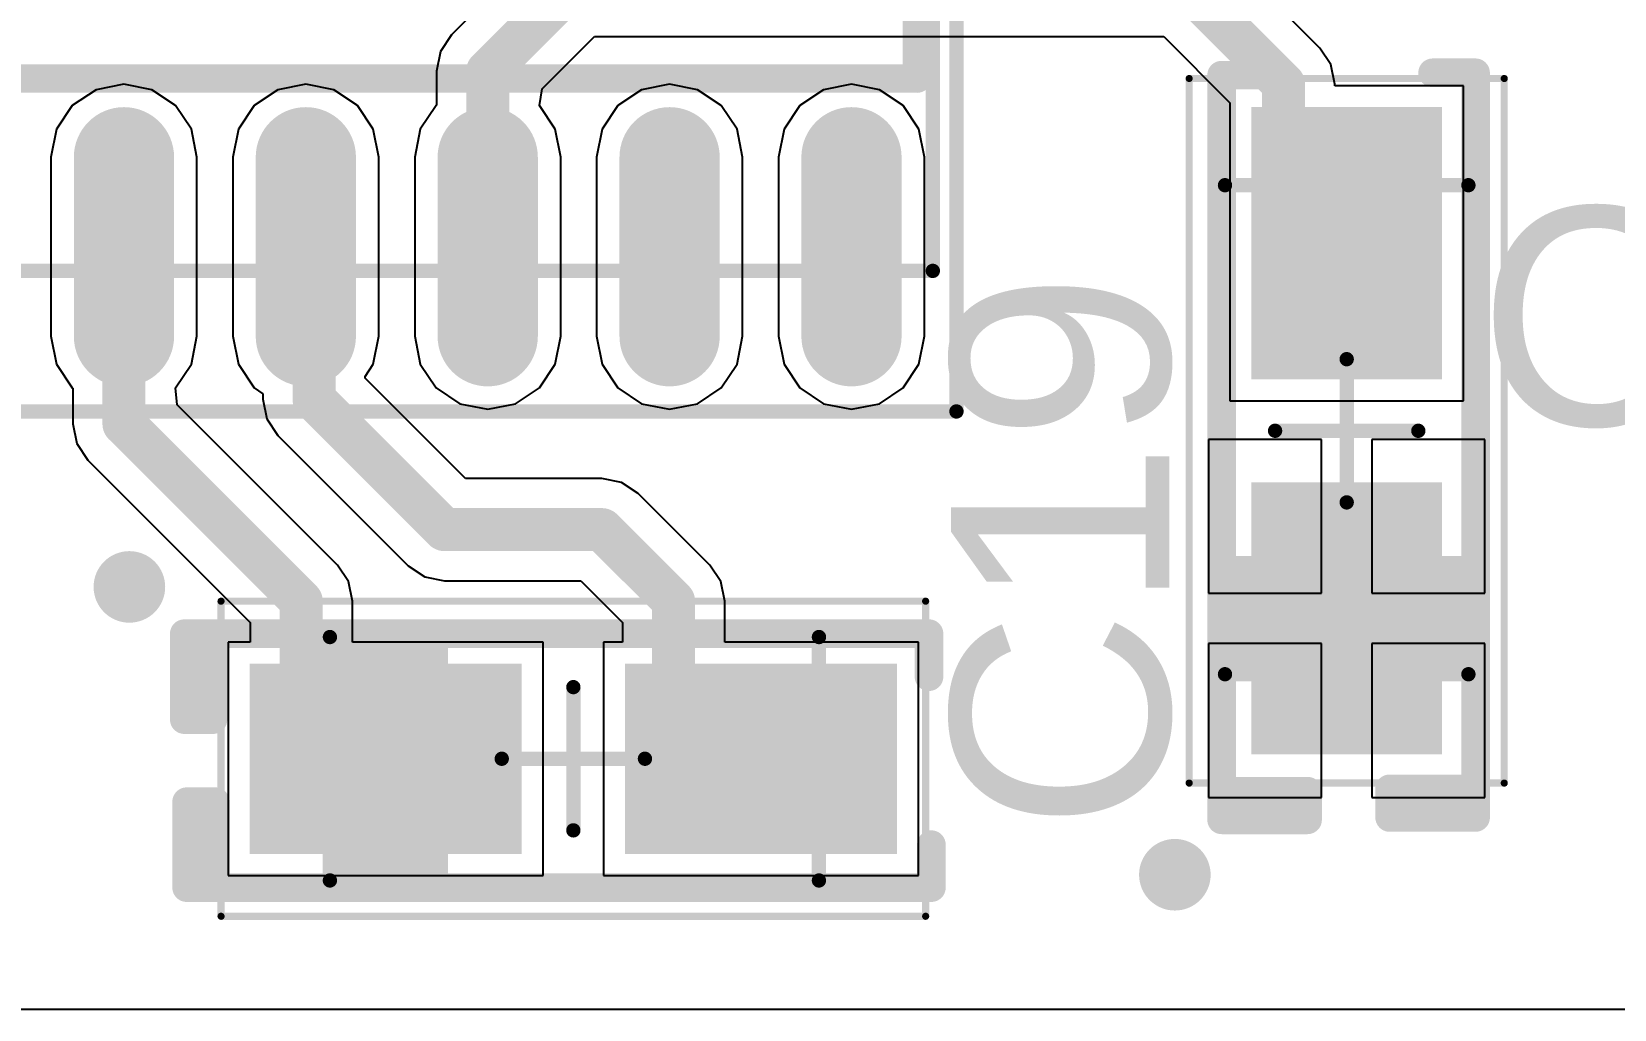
# Model space of a CAD drawing. Header units: millimetres. Extents: x 0.02 to 2.82, y 0.02 to 1.79.
# Drawn here: x 1.2586 to 1.6937, y 0.0197 to 0.2885 of the extents above; entities that cross this region are included whole.
import ezdxf

# ---------------------------------------------------------------- set-up
doc = ezdxf.new("R2010")
doc.units = ezdxf.units.MM
doc.header["$MEASUREMENT"] = 0
for name, color, linetype in [('BottomLayer', 5, 'Continuous'), ('Mechanical1', 6, 'Continuous'), ('Mechanical13', 56, 'Continuous'), ('Mechanical15', 56, 'Continuous'), ('TopLayer', 1, 'Continuous'), ('TopOverlay', 2, 'Continuous'), ('TopPaste', 8, 'Continuous'), ('TopSolder', 216, 'Continuous')]:
    doc.layers.add(name, color=color, linetype=linetype)
doc.styles.add('Arial', font='arial.ttf', dxfattribs={"height": 0.2})

# ---------------------------------------------------------------- blocks, each defined once
blk = doc.blocks.new('16_SO_6')
at = {"layer": 'Mechanical1'}
h = blk.add_hatch(color=6, dxfattribs=at)
edge = h.paths.add_edge_path()
edge.add_arc((-0.09843, 0.16929), 0.01378, 0, 360)
at = {"layer": 'TopLayer'}
h = blk.add_hatch(color=1, dxfattribs=at)
edge = h.paths.add_edge_path()
edge.add_arc((-0.09055, 0.17512), 0.01181, 270, 450)
edge.add_line((-0.09055, 0.18693), (-0.13976, 0.18693))
edge.add_arc((-0.13976, 0.17512), 0.01181, 90, 270)
edge.add_line((-0.13976, 0.16331), (-0.09055, 0.16331))
h = blk.add_hatch(color=1, dxfattribs=at)
edge = h.paths.add_edge_path()
edge.add_arc((0.1378, 0.17512), 0.01181, 270, 450)
edge.add_line((0.1378, 0.18693), (0.08858, 0.18693))
edge.add_arc((0.08858, 0.17512), 0.01181, 90, 270)
edge.add_line((0.08858, 0.16331), (0.1378, 0.16331))
h = blk.add_hatch(color=1, dxfattribs=at)
edge = h.paths.add_edge_path()
edge.add_arc((-0.09055, 0.12512), 0.01181, 270, 450)
edge.add_line((-0.09055, 0.13693), (-0.13976, 0.13693))
edge.add_arc((-0.13976, 0.12512), 0.01181, 90, 270)
edge.add_line((-0.13976, 0.11331), (-0.09055, 0.11331))
h = blk.add_hatch(color=1, dxfattribs=at)
edge = h.paths.add_edge_path()
edge.add_arc((0.1378, 0.12512), 0.01181, 270, 450)
edge.add_line((0.1378, 0.13693), (0.08858, 0.13693))
edge.add_arc((0.08858, 0.12512), 0.01181, 90, 270)
edge.add_line((0.08858, 0.11331), (0.1378, 0.11331))
h = blk.add_hatch(color=1, dxfattribs=at)
edge = h.paths.add_edge_path()
edge.add_arc((-0.09055, 0.07512), 0.01181, 270, 450)
edge.add_line((-0.09055, 0.08693), (-0.13976, 0.08693))
edge.add_arc((-0.13976, 0.07512), 0.01181, 90, 270)
edge.add_line((-0.13976, 0.06331), (-0.09055, 0.06331))
h = blk.add_hatch(color=1, dxfattribs=at)
edge = h.paths.add_edge_path()
edge.add_arc((0.1378, 0.07512), 0.01181, 270, 450)
edge.add_line((0.1378, 0.08693), (0.08858, 0.08693))
edge.add_arc((0.08858, 0.07512), 0.01181, 90, 270)
edge.add_line((0.08858, 0.06331), (0.1378, 0.06331))
h = blk.add_hatch(color=1, dxfattribs=at)
edge = h.paths.add_edge_path()
edge.add_arc((-0.09055, 0.02512), 0.01181, 270, 450)
edge.add_line((-0.09055, 0.03693), (-0.13976, 0.03693))
edge.add_arc((-0.13976, 0.02512), 0.01181, 90, 270)
edge.add_line((-0.13976, 0.01331), (-0.09055, 0.01331))
h = blk.add_hatch(color=1, dxfattribs=at)
edge = h.paths.add_edge_path()
edge.add_arc((0.1378, 0.02512), 0.01181, 270, 450)
edge.add_line((0.1378, 0.03693), (0.08858, 0.03693))
edge.add_arc((0.08858, 0.02512), 0.01181, 90, 270)
edge.add_line((0.08858, 0.01331), (0.1378, 0.01331))
h = blk.add_hatch(color=1, dxfattribs=at)
edge = h.paths.add_edge_path()
edge.add_arc((-0.09055, -0.02488), 0.01181, 270, 450)
edge.add_line((-0.09055, -0.01307), (-0.13976, -0.01307))
edge.add_arc((-0.13976, -0.02488), 0.01181, 90, 270)
edge.add_line((-0.13976, -0.03669), (-0.09055, -0.03669))
h = blk.add_hatch(color=1, dxfattribs=at)
edge = h.paths.add_edge_path()
edge.add_arc((0.1378, -0.02488), 0.01181, 270, 450)
edge.add_line((0.1378, -0.01307), (0.08858, -0.01307))
edge.add_arc((0.08858, -0.02488), 0.01181, 90, 270)
edge.add_line((0.08858, -0.03669), (0.1378, -0.03669))
h = blk.add_hatch(color=1, dxfattribs=at)
edge = h.paths.add_edge_path()
edge.add_arc((-0.09055, -0.07488), 0.01181, 270, 450)
edge.add_line((-0.09055, -0.06307), (-0.13976, -0.06307))
edge.add_arc((-0.13976, -0.07488), 0.01181, 90, 270)
edge.add_line((-0.13976, -0.08669), (-0.09055, -0.08669))
h = blk.add_hatch(color=1, dxfattribs=at)
edge = h.paths.add_edge_path()
edge.add_arc((0.1378, -0.07488), 0.01181, 270, 450)
edge.add_line((0.1378, -0.06307), (0.08858, -0.06307))
edge.add_arc((0.08858, -0.07488), 0.01181, 90, 270)
edge.add_line((0.08858, -0.08669), (0.1378, -0.08669))
h = blk.add_hatch(color=1, dxfattribs=at)
edge = h.paths.add_edge_path()
edge.add_arc((-0.09055, -0.12488), 0.01181, 270, 450)
edge.add_line((-0.09055, -0.11307), (-0.13976, -0.11307))
edge.add_arc((-0.13976, -0.12488), 0.01181, 90, 270)
edge.add_line((-0.13976, -0.13669), (-0.09055, -0.13669))
h = blk.add_hatch(color=1, dxfattribs=at)
edge = h.paths.add_edge_path()
edge.add_arc((0.1378, -0.12488), 0.01181, 270, 450)
edge.add_line((0.1378, -0.11307), (0.08858, -0.11307))
edge.add_arc((0.08858, -0.12488), 0.01181, 90, 270)
edge.add_line((0.08858, -0.13669), (0.1378, -0.13669))
h = blk.add_hatch(color=1, dxfattribs=at)
edge = h.paths.add_edge_path()
edge.add_arc((-0.09055, -0.17488), 0.01181, 270, 450)
edge.add_line((-0.09055, -0.16307), (-0.13976, -0.16307))
edge.add_arc((-0.13976, -0.17488), 0.01181, 90, 270)
edge.add_line((-0.13976, -0.18669), (-0.09055, -0.18669))
h = blk.add_hatch(color=1, dxfattribs=at)
edge = h.paths.add_edge_path()
edge.add_arc((0.1378, -0.17488), 0.01181, 270, 450)
edge.add_line((0.1378, -0.16307), (0.08858, -0.16307))
edge.add_arc((0.08858, -0.17488), 0.01181, 90, 270)
edge.add_line((0.08858, -0.18669), (0.1378, -0.18669))
at = {"layer": 'TopOverlay'}
h = blk.add_hatch(color=2, dxfattribs=at)
edge = h.paths.add_edge_path()
edge.add_arc((-0.11417, 0.2126), 0.01378, 0, 360)
at = {"layer": 'TopPaste'}
h = blk.add_hatch(color=8, dxfattribs=at)
edge = h.paths.add_edge_path()
edge.add_arc((-0.09055, 0.17512), 0.01181, 270, 450)
edge.add_line((-0.09055, 0.18693), (-0.13976, 0.18693))
edge.add_arc((-0.13976, 0.17512), 0.01181, 90, 270)
edge.add_line((-0.13976, 0.16331), (-0.09055, 0.16331))
h = blk.add_hatch(color=8, dxfattribs=at)
edge = h.paths.add_edge_path()
edge.add_arc((0.1378, 0.17512), 0.01181, 270, 450)
edge.add_line((0.1378, 0.18693), (0.08858, 0.18693))
edge.add_arc((0.08858, 0.17512), 0.01181, 90, 270)
edge.add_line((0.08858, 0.16331), (0.1378, 0.16331))
h = blk.add_hatch(color=8, dxfattribs=at)
edge = h.paths.add_edge_path()
edge.add_arc((-0.09055, 0.12512), 0.01181, 270, 450)
edge.add_line((-0.09055, 0.13693), (-0.13976, 0.13693))
edge.add_arc((-0.13976, 0.12512), 0.01181, 90, 270)
edge.add_line((-0.13976, 0.11331), (-0.09055, 0.11331))
h = blk.add_hatch(color=8, dxfattribs=at)
edge = h.paths.add_edge_path()
edge.add_arc((0.1378, 0.12512), 0.01181, 270, 450)
edge.add_line((0.1378, 0.13693), (0.08858, 0.13693))
edge.add_arc((0.08858, 0.12512), 0.01181, 90, 270)
edge.add_line((0.08858, 0.11331), (0.1378, 0.11331))
h = blk.add_hatch(color=8, dxfattribs=at)
edge = h.paths.add_edge_path()
edge.add_arc((-0.09055, 0.07512), 0.01181, 270, 450)
edge.add_line((-0.09055, 0.08693), (-0.13976, 0.08693))
edge.add_arc((-0.13976, 0.07512), 0.01181, 90, 270)
edge.add_line((-0.13976, 0.06331), (-0.09055, 0.06331))
h = blk.add_hatch(color=8, dxfattribs=at)
edge = h.paths.add_edge_path()
edge.add_arc((0.1378, 0.07512), 0.01181, 270, 450)
edge.add_line((0.1378, 0.08693), (0.08858, 0.08693))
edge.add_arc((0.08858, 0.07512), 0.01181, 90, 270)
edge.add_line((0.08858, 0.06331), (0.1378, 0.06331))
h = blk.add_hatch(color=8, dxfattribs=at)
edge = h.paths.add_edge_path()
edge.add_arc((-0.09055, 0.02512), 0.01181, 270, 450)
edge.add_line((-0.09055, 0.03693), (-0.13976, 0.03693))
edge.add_arc((-0.13976, 0.02512), 0.01181, 90, 270)
edge.add_line((-0.13976, 0.01331), (-0.09055, 0.01331))
h = blk.add_hatch(color=8, dxfattribs=at)
edge = h.paths.add_edge_path()
edge.add_arc((0.1378, 0.02512), 0.01181, 270, 450)
edge.add_line((0.1378, 0.03693), (0.08858, 0.03693))
edge.add_arc((0.08858, 0.02512), 0.01181, 90, 270)
edge.add_line((0.08858, 0.01331), (0.1378, 0.01331))
h = blk.add_hatch(color=8, dxfattribs=at)
edge = h.paths.add_edge_path()
edge.add_arc((-0.09055, -0.02488), 0.01181, 270, 450)
edge.add_line((-0.09055, -0.01307), (-0.13976, -0.01307))
edge.add_arc((-0.13976, -0.02488), 0.01181, 90, 270)
edge.add_line((-0.13976, -0.03669), (-0.09055, -0.03669))
h = blk.add_hatch(color=8, dxfattribs=at)
edge = h.paths.add_edge_path()
edge.add_arc((0.1378, -0.02488), 0.01181, 270, 450)
edge.add_line((0.1378, -0.01307), (0.08858, -0.01307))
edge.add_arc((0.08858, -0.02488), 0.01181, 90, 270)
edge.add_line((0.08858, -0.03669), (0.1378, -0.03669))
h = blk.add_hatch(color=8, dxfattribs=at)
edge = h.paths.add_edge_path()
edge.add_arc((-0.09055, -0.07488), 0.01181, 270, 450)
edge.add_line((-0.09055, -0.06307), (-0.13976, -0.06307))
edge.add_arc((-0.13976, -0.07488), 0.01181, 90, 270)
edge.add_line((-0.13976, -0.08669), (-0.09055, -0.08669))
h = blk.add_hatch(color=8, dxfattribs=at)
edge = h.paths.add_edge_path()
edge.add_arc((0.1378, -0.07488), 0.01181, 270, 450)
edge.add_line((0.1378, -0.06307), (0.08858, -0.06307))
edge.add_arc((0.08858, -0.07488), 0.01181, 90, 270)
edge.add_line((0.08858, -0.08669), (0.1378, -0.08669))
h = blk.add_hatch(color=8, dxfattribs=at)
edge = h.paths.add_edge_path()
edge.add_arc((-0.09055, -0.12488), 0.01181, 270, 450)
edge.add_line((-0.09055, -0.11307), (-0.13976, -0.11307))
edge.add_arc((-0.13976, -0.12488), 0.01181, 90, 270)
edge.add_line((-0.13976, -0.13669), (-0.09055, -0.13669))
h = blk.add_hatch(color=8, dxfattribs=at)
edge = h.paths.add_edge_path()
edge.add_arc((0.1378, -0.12488), 0.01181, 270, 450)
edge.add_line((0.1378, -0.11307), (0.08858, -0.11307))
edge.add_arc((0.08858, -0.12488), 0.01181, 90, 270)
edge.add_line((0.08858, -0.13669), (0.1378, -0.13669))
h = blk.add_hatch(color=8, dxfattribs=at)
edge = h.paths.add_edge_path()
edge.add_arc((-0.09055, -0.17488), 0.01181, 270, 450)
edge.add_line((-0.09055, -0.16307), (-0.13976, -0.16307))
edge.add_arc((-0.13976, -0.17488), 0.01181, 90, 270)
edge.add_line((-0.13976, -0.18669), (-0.09055, -0.18669))
h = blk.add_hatch(color=8, dxfattribs=at)
edge = h.paths.add_edge_path()
edge.add_arc((0.1378, -0.17488), 0.01181, 270, 450)
edge.add_line((0.1378, -0.16307), (0.08858, -0.16307))
edge.add_arc((0.08858, -0.17488), 0.01181, 90, 270)
edge.add_line((0.08858, -0.18669), (0.1378, -0.18669))
at = {"layer": 'TopSolder'}
h = blk.add_hatch(color=216, dxfattribs=at)
edge = h.paths.add_edge_path()
edge.add_arc((-0.09055, 0.17512), 0.01378, 270, 450)
edge.add_line((-0.09055, 0.1889), (-0.13976, 0.1889))
edge.add_arc((-0.13976, 0.17512), 0.01378, 90, 270)
edge.add_line((-0.13976, 0.16134), (-0.09055, 0.16134))
h = blk.add_hatch(color=216, dxfattribs=at)
edge = h.paths.add_edge_path()
edge.add_arc((0.1378, 0.17512), 0.01378, 270, 450)
edge.add_line((0.1378, 0.1889), (0.08858, 0.1889))
edge.add_arc((0.08858, 0.17512), 0.01378, 90, 270)
edge.add_line((0.08858, 0.16134), (0.1378, 0.16134))
h = blk.add_hatch(color=216, dxfattribs=at)
edge = h.paths.add_edge_path()
edge.add_arc((-0.09055, 0.12512), 0.01378, 270, 450)
edge.add_line((-0.09055, 0.1389), (-0.13976, 0.1389))
edge.add_arc((-0.13976, 0.12512), 0.01378, 90, 270)
edge.add_line((-0.13976, 0.11134), (-0.09055, 0.11134))
h = blk.add_hatch(color=216, dxfattribs=at)
edge = h.paths.add_edge_path()
edge.add_arc((0.1378, 0.12512), 0.01378, 270, 450)
edge.add_line((0.1378, 0.1389), (0.08858, 0.1389))
edge.add_arc((0.08858, 0.12512), 0.01378, 90, 270)
edge.add_line((0.08858, 0.11134), (0.1378, 0.11134))
h = blk.add_hatch(color=216, dxfattribs=at)
edge = h.paths.add_edge_path()
edge.add_arc((-0.09055, 0.07512), 0.01378, 270, 450)
edge.add_line((-0.09055, 0.0889), (-0.13976, 0.0889))
edge.add_arc((-0.13976, 0.07512), 0.01378, 90, 270)
edge.add_line((-0.13976, 0.06134), (-0.09055, 0.06134))
h = blk.add_hatch(color=216, dxfattribs=at)
edge = h.paths.add_edge_path()
edge.add_arc((0.1378, 0.07512), 0.01378, 270, 450)
edge.add_line((0.1378, 0.0889), (0.08858, 0.0889))
edge.add_arc((0.08858, 0.07512), 0.01378, 90, 270)
edge.add_line((0.08858, 0.06134), (0.1378, 0.06134))
h = blk.add_hatch(color=216, dxfattribs=at)
edge = h.paths.add_edge_path()
edge.add_arc((-0.09055, 0.02512), 0.01378, 270, 450)
edge.add_line((-0.09055, 0.0389), (-0.13976, 0.0389))
edge.add_arc((-0.13976, 0.02512), 0.01378, 90, 270)
edge.add_line((-0.13976, 0.01134), (-0.09055, 0.01134))
h = blk.add_hatch(color=216, dxfattribs=at)
edge = h.paths.add_edge_path()
edge.add_arc((0.1378, 0.02512), 0.01378, 270, 450)
edge.add_line((0.1378, 0.0389), (0.08858, 0.0389))
edge.add_arc((0.08858, 0.02512), 0.01378, 90, 270)
edge.add_line((0.08858, 0.01134), (0.1378, 0.01134))
h = blk.add_hatch(color=216, dxfattribs=at)
edge = h.paths.add_edge_path()
edge.add_arc((-0.09055, -0.02488), 0.01378, 270, 450)
edge.add_line((-0.09055, -0.0111), (-0.13976, -0.0111))
edge.add_arc((-0.13976, -0.02488), 0.01378, 90, 270)
edge.add_line((-0.13976, -0.03866), (-0.09055, -0.03866))
h = blk.add_hatch(color=216, dxfattribs=at)
edge = h.paths.add_edge_path()
edge.add_arc((0.1378, -0.02488), 0.01378, 270, 450)
edge.add_line((0.1378, -0.0111), (0.08858, -0.0111))
edge.add_arc((0.08858, -0.02488), 0.01378, 90, 270)
edge.add_line((0.08858, -0.03866), (0.1378, -0.03866))
h = blk.add_hatch(color=216, dxfattribs=at)
edge = h.paths.add_edge_path()
edge.add_arc((-0.09055, -0.07488), 0.01378, 270, 450)
edge.add_line((-0.09055, -0.0611), (-0.13976, -0.0611))
edge.add_arc((-0.13976, -0.07488), 0.01378, 90, 270)
edge.add_line((-0.13976, -0.08866), (-0.09055, -0.08866))
h = blk.add_hatch(color=216, dxfattribs=at)
edge = h.paths.add_edge_path()
edge.add_arc((0.1378, -0.07488), 0.01378, 270, 450)
edge.add_line((0.1378, -0.0611), (0.08858, -0.0611))
edge.add_arc((0.08858, -0.07488), 0.01378, 90, 270)
edge.add_line((0.08858, -0.08866), (0.1378, -0.08866))
h = blk.add_hatch(color=216, dxfattribs=at)
edge = h.paths.add_edge_path()
edge.add_arc((-0.09055, -0.12488), 0.01378, 270, 450)
edge.add_line((-0.09055, -0.1111), (-0.13976, -0.1111))
edge.add_arc((-0.13976, -0.12488), 0.01378, 90, 270)
edge.add_line((-0.13976, -0.13866), (-0.09055, -0.13866))
h = blk.add_hatch(color=216, dxfattribs=at)
edge = h.paths.add_edge_path()
edge.add_arc((0.1378, -0.12488), 0.01378, 270, 450)
edge.add_line((0.1378, -0.1111), (0.08858, -0.1111))
edge.add_arc((0.08858, -0.12488), 0.01378, 90, 270)
edge.add_line((0.08858, -0.13866), (0.1378, -0.13866))
h = blk.add_hatch(color=216, dxfattribs=at)
edge = h.paths.add_edge_path()
edge.add_arc((-0.09055, -0.17488), 0.01378, 270, 450)
edge.add_line((-0.09055, -0.1611), (-0.13976, -0.1611))
edge.add_arc((-0.13976, -0.17488), 0.01378, 90, 270)
edge.add_line((-0.13976, -0.18866), (-0.09055, -0.18866))
h = blk.add_hatch(color=216, dxfattribs=at)
edge = h.paths.add_edge_path()
edge.add_arc((0.1378, -0.17488), 0.01378, 270, 450)
edge.add_line((0.1378, -0.1611), (0.08858, -0.1611))
edge.add_arc((0.08858, -0.17488), 0.01378, 90, 270)
edge.add_line((0.08858, -0.18866), (0.1378, -0.18866))
at = {"layer": 'Mechanical1', "const_width": 0.00394}
for points in [[(-0.12178, 0.19528), (0.11982, 0.19528)], [(-0.12178, 0.19528), (-0.12178, -0.19724)], [(0.11982, 0.19528), (0.11982, -0.19724)], [(-0.12178, -0.19724), (0.11982, -0.19724)]]:
    blk.add_lwpolyline(points, dxfattribs=at)
at = {"layer": 'Mechanical1', "const_width": 0.00197}
for points in [[(-0.12277, 0.19528, 1), (-0.1208, 0.19528, 1)], [(-0.12277, 0.19528, 1), (-0.1208, 0.19528, 1)], [(0.11884, 0.19528, 1), (0.12081, 0.19528, 1)], [(0.11884, 0.19528, 1), (0.12081, 0.19528, 1)], [(-0.12277, -0.19724, 1), (-0.1208, -0.19724, 1)], [(-0.12277, -0.19724, 1), (-0.1208, -0.19724, 1)], [(0.11884, -0.19724, 1), (0.12081, -0.19724, 1)], [(0.11884, -0.19724, 1), (0.12081, -0.19724, 1)]]:
    blk.add_lwpolyline(points, format="xyb", close=True, dxfattribs=at)
at = {"layer": 'Mechanical15', "const_width": 0.00394}
for points in [[(-0.16043, 0.20374), (0.16043, 0.20374)], [(-0.16043, 0.20374), (-0.16043, -0.20374)], [(0.16043, 0.20374), (0.16043, -0.20374)], [(0.00004, 0.0198), (0.00004, -0.01957)], [(-0.01965, 0.00012), (0.01972, 0.00012)], [(-0.16043, -0.20374), (0.16043, -0.20374)]]:
    blk.add_lwpolyline(points, dxfattribs=at)
at = {"layer": 'Mechanical15', "const_width": 0.00197}
for points in [[(-0.16142, 0.20374, 1), (-0.15945, 0.20374, 1)], [(-0.16142, 0.20374, 1), (-0.15945, 0.20374, 1)], [(0.15945, 0.20374, 1), (0.16142, 0.20374, 1)], [(0.15945, 0.20374, 1), (0.16142, 0.20374, 1)], [(-0.00094, 0.0198, 1), (0.00102, 0.0198, 1)], [(-0.02063, 0.00012, 1), (-0.01866, 0.00012, 1)], [(0.01874, 0.00012, 1), (0.02071, 0.00012, 1)], [(-0.00094, -0.01957, 1), (0.00102, -0.01957, 1)], [(-0.16142, -0.20374, 1), (-0.15945, -0.20374, 1)], [(-0.16142, -0.20374, 1), (-0.15945, -0.20374, 1)], [(0.15945, -0.20374, 1), (0.16142, -0.20374, 1)], [(0.15945, -0.20374, 1), (0.16142, -0.20374, 1)]]:
    blk.add_lwpolyline(points, format="xyb", close=True, dxfattribs=at)
at = {"layer": 'TopOverlay'}
for p, q in [((-0.04055, 0.19291), (-0.0689, 0.19291)), ((-0.0689, 0.19291), (-0.0689, 0.16457)), ((-0.0689, 0.16457), (-0.04055, 0.19291))]:
    blk.add_line(p, q, dxfattribs=at)
at = {"layer": 'TopOverlay', "const_width": 0.00787}
for points in [[(-0.0689, 0.19291), (0.06693, 0.19291)], [(-0.0689, 0.19291), (-0.0689, -0.19291)], [(0.06693, 0.19291), (0.06693, -0.19291)], [(-0.0689, -0.19291), (0.06693, -0.19291)]]:
    blk.add_lwpolyline(points, dxfattribs=at)
at = {"layer": 'TopOverlay', "const_width": 0.00394}
for points in [[(-0.07087, 0.19291, 1), (-0.06693, 0.19291, 1)], [(-0.07087, 0.19291, 1), (-0.06693, 0.19291, 1)], [(0.06496, 0.19291, 1), (0.0689, 0.19291, 1)], [(0.06496, 0.19291, 1), (0.0689, 0.19291, 1)], [(-0.07087, -0.19291, 1), (-0.06693, -0.19291, 1)], [(-0.07087, -0.19291, 1), (-0.06693, -0.19291, 1)], [(0.06496, -0.19291, 1), (0.0689, -0.19291, 1)], [(0.06496, -0.19291, 1), (0.0689, -0.19291, 1)]]:
    blk.add_lwpolyline(points, format="xyb", close=True, dxfattribs=at)
blk = doc.blocks.new('CAP_POL_1206_3216_41')
at = {"layer": 'Mechanical13'}
blk.add_hatch(color=56, dxfattribs=at).paths.add_polyline_path([(-0.06752, -0.03346), (-0.03445, -0.03346), (-0.03445, 0.03346), (-0.06752, 0.03346)])
at = {"layer": 'TopLayer'}
for points in [[(-0.01614, -0.02421), (-0.08701, -0.02421), (-0.08701, 0.02421), (-0.01614, 0.02421)], [(0.08701, -0.02421), (0.01614, -0.02421), (0.01614, 0.02421), (0.08701, 0.02421)]]:
    blk.add_hatch(color=1, dxfattribs=at).paths.add_polyline_path(points)
at = {"layer": 'TopOverlay'}
for points in [[(-0.10695, 0.01075), (-0.10105, 0.01075), (-0.10105, 0.03438), (-0.10695, 0.03438)], [(-0.1063, -0.03543), (-0.10039, -0.03543), (-0.10039, -0.01181), (-0.1063, -0.01181)]]:
    blk.add_hatch(color=2, dxfattribs=at).paths.add_polyline_path(points)
at = {"layer": 'TopPaste'}
for points in [[(-0.01614, -0.02421), (-0.08701, -0.02421), (-0.08701, 0.02421), (-0.01614, 0.02421)], [(0.08701, -0.02421), (0.01614, -0.02421), (0.01614, 0.02421), (0.08701, 0.02421)]]:
    blk.add_hatch(color=8, dxfattribs=at).paths.add_polyline_path(points)
at = {"layer": 'TopSolder'}
for points in [[(-0.01417, -0.02618), (-0.08898, -0.02618), (-0.08898, 0.02618), (-0.01417, 0.02618)], [(0.08898, -0.02618), (0.01417, -0.02618), (0.01417, 0.02618), (0.08898, 0.02618)]]:
    blk.add_hatch(color=216, dxfattribs=at).paths.add_polyline_path(points)
at = {"layer": 'Mechanical13', "const_width": 0.00394}
for points in [[(-0.06693, 0.03346), (0.06752, 0.03346)], [(-0.06693, 0.03346), (-0.06693, -0.03346)], [(0.06752, 0.03346), (0.06752, -0.03346)], [(-0.06693, -0.03346), (0.06752, -0.03346)]]:
    blk.add_lwpolyline(points, dxfattribs=at)
at = {"layer": 'Mechanical13', "const_width": 0.00197}
for points in [[(-0.06791, 0.03346, 1), (-0.06594, 0.03346, 1)], [(-0.06791, 0.03346, 1), (-0.06594, 0.03346, 1)], [(0.06653, 0.03346, 1), (0.0685, 0.03346, 1)], [(0.06653, 0.03346, 1), (0.0685, 0.03346, 1)], [(-0.06791, -0.03346, 1), (-0.06594, -0.03346, 1)], [(-0.06791, -0.03346, 1), (-0.06594, -0.03346, 1)], [(0.06653, -0.03346, 1), (0.0685, -0.03346, 1)], [(0.06653, -0.03346, 1), (0.0685, -0.03346, 1)]]:
    blk.add_lwpolyline(points, format="xyb", close=True, dxfattribs=at)
at = {"layer": 'Mechanical15'}
for points, const_width in [([(-0.09685, 0.04331), (-0.09685, -0.04331)], 0.00197), ([(-0.09685, 0.04331), (0.09685, 0.04331)], 0.00197), ([(0.09685, 0.04331), (0.09685, -0.04331)], 0.00197), ([(0, 0.01969), (0, -0.01969)], 0.00394), ([(-0.01969, 0), (0.01969, 0)], 0.00394), ([(-0.09685, -0.04331), (0.09685, -0.04331)], 0.00197)]:
    blk.add_lwpolyline(points, dxfattribs=dict(at, const_width=const_width))
for points, const_width in [([(-0.09734, 0.04331, 1), (-0.09636, 0.04331, 1)], 0.000984), ([(-0.09734, 0.04331, 1), (-0.09636, 0.04331, 1)], 0.000984), ([(0.09636, 0.04331, 1), (0.09734, 0.04331, 1)], 0.000984), ([(0.09636, 0.04331, 1), (0.09734, 0.04331, 1)], 0.000984), ([(-0.00098, 0.01969, 1), (0.00098, 0.01969, 1)], 0.00197), ([(-0.02067, 0, 1), (-0.0187, 0, 1)], 0.00197), ([(0.0187, 0, 1), (0.02067, 0, 1)], 0.00197), ([(-0.00098, -0.01969, 1), (0.00098, -0.01969, 1)], 0.00197), ([(-0.09734, -0.04331, 1), (-0.09636, -0.04331, 1)], 0.000984), ([(-0.09734, -0.04331, 1), (-0.09636, -0.04331, 1)], 0.000984), ([(0.09636, -0.04331, 1), (0.09734, -0.04331, 1)], 0.000984), ([(0.09636, -0.04331, 1), (0.09734, -0.04331, 1)], 0.000984)]:
    blk.add_lwpolyline(points, format="xyb", close=True, dxfattribs=dict(at, const_width=const_width))
at = {"layer": 'TopOverlay'}
for points, const_width in [([(-0.11713, 0.04724, 1), (-0.12697, 0.04724, 1)], 0.00984), ([(-0.12943, 0.04724, 1), (-0.12451, 0.04724, 1)], 0.00492), ([(-0.11959, 0.04724, 1), (-0.11467, 0.04724, 1)], 0.00492), ([(-0.10892, 0.03438, 1), (-0.10499, 0.03438, 1)], 0.00394), ([(-0.10892, 0.03438, 1), (-0.10499, 0.03438, 1)], 0.00394), ([(-0.10105, 0.03438, 1), (-0.09711, 0.03438, 1)], 0.00394), ([(0.0958, 0.03438, 1), (0.09974, 0.03438, 1)], 0.00394), ([(0.0958, 0.03438, 1), (0.09974, 0.03438, 1)], 0.00394), ([(0.0958, 0.02257, 1), (0.09974, 0.02257, 1)], 0.00394), ([(-0.10892, 0.01076, 1), (-0.10499, 0.01076, 1)], 0.00394), ([(-0.10892, 0.01076, 1), (-0.10499, 0.01076, 1)], 0.00394), ([(-0.10105, 0.01076, 1), (-0.09711, 0.01076, 1)], 0.00394), ([(-0.10105, 0.01076, 1), (-0.09711, 0.01076, 1)], 0.00394), ([(-0.10827, -0.01181, 1), (-0.10433, -0.01181, 1)], 0.00394), ([(-0.10827, -0.01181, 1), (-0.10433, -0.01181, 1)], 0.00394), ([(-0.10039, -0.01181, 1), (-0.09646, -0.01181, 1)], 0.00394), ([(-0.10039, -0.01181, 1), (-0.09646, -0.01181, 1)], 0.00394), ([(0.09646, -0.02362, 1), (0.10039, -0.02362, 1)], 0.00394), ([(-0.10827, -0.03543, 1), (-0.10433, -0.03543, 1)], 0.00394), ([(-0.10827, -0.03543, 1), (-0.10433, -0.03543, 1)], 0.00394), ([(-0.10039, -0.03543, 1), (-0.09646, -0.03543, 1)], 0.00394), ([(0.09646, -0.03543, 1), (0.10039, -0.03543, 1)], 0.00394), ([(0.09646, -0.03543, 1), (0.10039, -0.03543, 1)], 0.00394)]:
    blk.add_lwpolyline(points, format="xyb", close=True, dxfattribs=dict(at, const_width=const_width))
at = {"layer": 'TopOverlay', "const_width": 0.00787}
for points in [[(-0.10696, 0.03438), (0.09777, 0.03438)], [(-0.10696, 0.03438), (-0.10696, 0.01076)], [(-0.09908, 0.03438), (-0.09908, 0.01076)], [(0.09777, 0.03438), (0.09777, 0.02257)], [(-0.10696, 0.01076), (-0.09908, 0.01076)], [(-0.1063, -0.01181), (-0.1063, -0.03543)], [(-0.1063, -0.01181), (-0.09843, -0.01181)], [(-0.09843, -0.01181), (-0.09843, -0.03543)], [(0.09843, -0.02362), (0.09843, -0.03543)], [(-0.1063, -0.03543), (0.09843, -0.03543)]]:
    blk.add_lwpolyline(points, dxfattribs=at)
blk = doc.blocks.new('CAP_POL_1206_3216_42')
at = {"layer": 'Mechanical13'}
blk.add_hatch(color=56, dxfattribs=at).paths.add_polyline_path([(-0.06752, -0.03346), (-0.03445, -0.03346), (-0.03445, 0.03346), (-0.06752, 0.03346)])
at = {"layer": 'TopLayer'}
for points in [[(-0.01614, -0.02421), (-0.08701, -0.02421), (-0.08701, 0.02421), (-0.01614, 0.02421)], [(0.08701, -0.02421), (0.01614, -0.02421), (0.01614, 0.02421), (0.08701, 0.02421)]]:
    blk.add_hatch(color=1, dxfattribs=at).paths.add_polyline_path(points)
at = {"layer": 'TopOverlay'}
for points in [[(-0.10696, 0.01076), (-0.10105, 0.01076), (-0.10105, 0.03438), (-0.10696, 0.03438)], [(-0.1063, -0.03543), (-0.10039, -0.03543), (-0.10039, -0.01181), (-0.1063, -0.01181)]]:
    blk.add_hatch(color=2, dxfattribs=at).paths.add_polyline_path(points)
at = {"layer": 'TopPaste'}
for points in [[(-0.01614, -0.02421), (-0.08701, -0.02421), (-0.08701, 0.02421), (-0.01614, 0.02421)], [(0.08701, -0.02421), (0.01614, -0.02421), (0.01614, 0.02421), (0.08701, 0.02421)]]:
    blk.add_hatch(color=8, dxfattribs=at).paths.add_polyline_path(points)
at = {"layer": 'TopSolder'}
for points in [[(-0.01417, -0.02618), (-0.08898, -0.02618), (-0.08898, 0.02618), (-0.01417, 0.02618)], [(0.08898, -0.02618), (0.01417, -0.02618), (0.01417, 0.02618), (0.08898, 0.02618)]]:
    blk.add_hatch(color=216, dxfattribs=at).paths.add_polyline_path(points)
at = {"layer": 'Mechanical13', "const_width": 0.00394}
for points in [[(-0.06693, 0.03346), (0.06752, 0.03346)], [(-0.06693, -0.03346), (-0.06693, 0.03346)], [(0.06752, -0.03346), (0.06752, 0.03346)], [(-0.06693, -0.03346), (0.06752, -0.03346)]]:
    blk.add_lwpolyline(points, dxfattribs=at)
at = {"layer": 'Mechanical13', "const_width": 0.00197}
for points in [[(-0.06791, 0.03346, 1), (-0.06594, 0.03346, 1)], [(-0.06791, 0.03346, 1), (-0.06594, 0.03346, 1)], [(0.06653, 0.03346, 1), (0.0685, 0.03346, 1)], [(0.06653, 0.03346, 1), (0.0685, 0.03346, 1)], [(-0.06791, -0.03346, 1), (-0.06594, -0.03346, 1)], [(-0.06791, -0.03346, 1), (-0.06594, -0.03346, 1)], [(0.06653, -0.03346, 1), (0.0685, -0.03346, 1)], [(0.06653, -0.03346, 1), (0.0685, -0.03346, 1)]]:
    blk.add_lwpolyline(points, format="xyb", close=True, dxfattribs=at)
at = {"layer": 'Mechanical15'}
for points, const_width in [([(-0.09685, -0.04331), (-0.09685, 0.04331)], 0.00197), ([(-0.09685, 0.04331), (0.09685, 0.04331)], 0.00197), ([(0.09685, -0.04331), (0.09685, 0.04331)], 0.00197), ([(0, -0.01969), (0, 0.01969)], 0.00394), ([(-0.01969, 0), (0.01969, 0)], 0.00394), ([(-0.09685, -0.04331), (0.09685, -0.04331)], 0.00197)]:
    blk.add_lwpolyline(points, dxfattribs=dict(at, const_width=const_width))
for points, const_width in [([(-0.09734, 0.04331, 1), (-0.09636, 0.04331, 1)], 0.000984), ([(-0.09734, 0.04331, 1), (-0.09636, 0.04331, 1)], 0.000984), ([(0.09636, 0.04331, 1), (0.09734, 0.04331, 1)], 0.000984), ([(0.09636, 0.04331, 1), (0.09734, 0.04331, 1)], 0.000984), ([(-0.00098, 0.01969, 1), (0.00098, 0.01969, 1)], 0.00197), ([(-0.02067, 0, 1), (-0.0187, 0, 1)], 0.00197), ([(0.0187, 0, 1), (0.02067, 0, 1)], 0.00197), ([(-0.00098, -0.01969, 1), (0.00098, -0.01969, 1)], 0.00197), ([(-0.09734, -0.04331, 1), (-0.09636, -0.04331, 1)], 0.000984), ([(-0.09734, -0.04331, 1), (-0.09636, -0.04331, 1)], 0.000984), ([(0.09636, -0.04331, 1), (0.09734, -0.04331, 1)], 0.000984), ([(0.09636, -0.04331, 1), (0.09734, -0.04331, 1)], 0.000984)]:
    blk.add_lwpolyline(points, format="xyb", close=True, dxfattribs=dict(at, const_width=const_width))
at = {"layer": 'TopOverlay'}
for points, const_width in [([(-0.11713, 0.04724, 1), (-0.12697, 0.04724, 1)], 0.00984), ([(-0.12943, 0.04724, 1), (-0.12451, 0.04724, 1)], 0.00492), ([(-0.11959, 0.04724, 1), (-0.11467, 0.04724, 1)], 0.00492), ([(-0.10892, 0.03438, 1), (-0.10499, 0.03438, 1)], 0.00394), ([(-0.10892, 0.03438, 1), (-0.10499, 0.03438, 1)], 0.00394), ([(-0.10105, 0.03438, 1), (-0.09711, 0.03438, 1)], 0.00394), ([(0.0958, 0.03438, 1), (0.09974, 0.03438, 1)], 0.00394), ([(0.0958, 0.03438, 1), (0.09974, 0.03438, 1)], 0.00394), ([(0.0958, 0.02257, 1), (0.09974, 0.02257, 1)], 0.00394), ([(-0.10892, 0.01076, 1), (-0.10499, 0.01076, 1)], 0.00394), ([(-0.10892, 0.01076, 1), (-0.10499, 0.01076, 1)], 0.00394), ([(-0.10105, 0.01076, 1), (-0.09711, 0.01076, 1)], 0.00394), ([(-0.10105, 0.01076, 1), (-0.09711, 0.01076, 1)], 0.00394), ([(-0.10827, -0.01181, 1), (-0.10433, -0.01181, 1)], 0.00394), ([(-0.10827, -0.01181, 1), (-0.10433, -0.01181, 1)], 0.00394), ([(-0.10039, -0.01181, 1), (-0.09646, -0.01181, 1)], 0.00394), ([(-0.10039, -0.01181, 1), (-0.09646, -0.01181, 1)], 0.00394), ([(0.09646, -0.02362, 1), (0.10039, -0.02362, 1)], 0.00394), ([(-0.10827, -0.03543, 1), (-0.10433, -0.03543, 1)], 0.00394), ([(-0.10827, -0.03543, 1), (-0.10433, -0.03543, 1)], 0.00394), ([(-0.10039, -0.03543, 1), (-0.09646, -0.03543, 1)], 0.00394), ([(0.09646, -0.03543, 1), (0.10039, -0.03543, 1)], 0.00394), ([(0.09646, -0.03543, 1), (0.10039, -0.03543, 1)], 0.00394)]:
    blk.add_lwpolyline(points, format="xyb", close=True, dxfattribs=dict(at, const_width=const_width))
at = {"layer": 'TopOverlay', "const_width": 0.00787}
for points in [[(-0.10696, 0.03438), (0.09777, 0.03438)], [(-0.10696, 0.01076), (-0.10696, 0.03438)], [(-0.09908, 0.01076), (-0.09908, 0.03438)], [(0.09777, 0.02257), (0.09777, 0.03438)], [(-0.10696, 0.01076), (-0.09908, 0.01076)], [(-0.1063, -0.03543), (-0.1063, -0.01181)], [(-0.1063, -0.01181), (-0.09843, -0.01181)], [(-0.09843, -0.03543), (-0.09843, -0.01181)], [(0.09843, -0.03543), (0.09843, -0.02362)], [(-0.1063, -0.03543), (0.09843, -0.03543)]]:
    blk.add_lwpolyline(points, dxfattribs=at)

msp = doc.modelspace()

# ---------------------------------------------------------------- linework, layer by layer
at = {"layer": 'BottomLayer'}
msp.add_line((2.81496, 0.01968), (0.01968, 0.01968), dxfattribs=at)
at = {"layer": 'TopLayer'}
for p, q in [((1.39755, 0.31112), (1.374, 0.28757)), ((1.61266, 0.28397), (1.58552, 0.31112)), ((1.374, 0.28757), (1.37096, 0.28301)), ((1.37096, 0.28301), (1.36989, 0.27764)), ((1.39892, 0.27275), (1.4133, 0.28713)), ((1.4133, 0.28713), (1.56977, 0.28713)), ((1.56977, 0.28713), (1.58799, 0.2689)), ((1.61571, 0.27942), (1.61266, 0.28397)), ((1.61678, 0.27404), (1.61571, 0.27942)), ((1.36989, 0.27764), (1.36989, 0.26822)), ((1.27626, 0.27248), (1.26974, 0.26813)), ((1.28394, 0.27401), (1.27626, 0.27248)), ((1.29162, 0.27248), (1.28394, 0.27401)), ((1.29813, 0.26813), (1.29162, 0.27248)), ((1.32626, 0.27248), (1.31974, 0.26813)), ((1.33394, 0.27401), (1.32626, 0.27248)), ((1.34162, 0.27248), (1.33394, 0.27401)), ((1.34813, 0.26813), (1.34162, 0.27248)), ((1.39813, 0.26813), (1.39892, 0.27275)), ((1.42626, 0.27248), (1.41974, 0.26813)), ((1.43394, 0.27401), (1.42626, 0.27248)), ((1.44162, 0.27248), (1.43394, 0.27401)), ((1.44813, 0.26813), (1.44162, 0.27248)), ((1.47626, 0.27248), (1.46974, 0.26813)), ((1.48394, 0.27401), (1.47626, 0.27248)), ((1.49162, 0.27248), (1.48394, 0.27401)), ((1.49813, 0.26813), (1.49162, 0.27248)), ((1.61678, 0.27362), (1.61678, 0.27404)), ((1.65217, 0.27362), (1.61678, 0.27362)), ((1.65217, 0.18701), (1.65217, 0.27362)), ((1.26974, 0.26813), (1.26539, 0.26162)), ((1.30248, 0.26162), (1.29813, 0.26813)), ((1.31974, 0.26813), (1.31539, 0.26162)), ((1.35248, 0.26162), (1.34813, 0.26813)), ((1.36974, 0.26813), (1.36539, 0.26162)), ((1.36989, 0.26822), (1.36974, 0.26813)), ((1.40248, 0.26162), (1.39813, 0.26813)), ((1.41974, 0.26813), (1.41539, 0.26162)), ((1.45248, 0.26162), (1.44813, 0.26813)), ((1.46974, 0.26813), (1.46539, 0.26162)), ((1.50248, 0.26162), (1.49813, 0.26813)), ((1.58799, 0.2689), (1.58799, 0.18701)), ((1.26539, 0.26162), (1.26387, 0.25394)), ((1.30401, 0.25394), (1.30248, 0.26162)), ((1.31539, 0.26162), (1.31387, 0.25394)), ((1.35401, 0.25394), (1.35248, 0.26162)), ((1.36539, 0.26162), (1.36387, 0.25394)), ((1.40401, 0.25394), (1.40248, 0.26162)), ((1.41539, 0.26162), (1.41387, 0.25394)), ((1.45401, 0.25394), (1.45248, 0.26162)), ((1.46539, 0.26162), (1.46387, 0.25394)), ((1.50401, 0.25394), (1.50248, 0.26162)), ((1.26387, 0.25394), (1.26387, 0.20472)), ((1.30401, 0.20472), (1.30401, 0.25394)), ((1.31387, 0.25394), (1.31387, 0.20472)), ((1.35401, 0.20472), (1.35401, 0.25394)), ((1.36387, 0.25394), (1.36387, 0.20472)), ((1.40401, 0.20472), (1.40401, 0.25394)), ((1.41387, 0.25394), (1.41387, 0.20472)), ((1.45401, 0.20472), (1.45401, 0.25394)), ((1.46387, 0.25394), (1.46387, 0.20472)), ((1.50401, 0.20472), (1.50401, 0.25394)), ((1.26387, 0.20472), (1.26539, 0.19704)), ((1.30248, 0.19704), (1.30401, 0.20472)), ((1.31387, 0.20472), (1.31539, 0.19704)), ((1.35248, 0.19704), (1.35401, 0.20472)), ((1.36387, 0.20472), (1.36539, 0.19704)), ((1.40248, 0.19704), (1.40401, 0.20472)), ((1.41387, 0.20472), (1.41539, 0.19704)), ((1.45248, 0.19704), (1.45401, 0.20472)), ((1.46387, 0.20472), (1.46539, 0.19704)), ((1.50248, 0.19704), (1.50401, 0.20472)), ((1.26539, 0.19704), (1.26974, 0.19053)), ((1.29813, 0.19053), (1.30248, 0.19704)), ((1.31539, 0.19704), (1.31974, 0.19053)), ((1.35025, 0.1937), (1.35248, 0.19704)), ((1.36539, 0.19704), (1.36974, 0.19053)), ((1.39813, 0.19053), (1.40248, 0.19704)), ((1.41539, 0.19704), (1.41974, 0.19053)), ((1.44813, 0.19053), (1.45248, 0.19704)), ((1.46539, 0.19704), (1.46974, 0.19053)), ((1.49813, 0.19053), (1.50248, 0.19704)), ((1.35025, 0.19324), (1.35025, 0.1937)), ((1.37787, 0.16562), (1.35025, 0.19324)), ((1.26974, 0.19053), (1.26989, 0.19044)), ((1.26989, 0.19044), (1.26989, 0.18063)), ((1.29859, 0.18585), (1.29813, 0.19053)), ((1.31974, 0.19053), (1.32215, 0.18893)), ((1.32215, 0.18893), (1.32215, 0.18743)), ((1.32215, 0.18743), (1.32322, 0.18205)), ((1.36974, 0.19053), (1.37626, 0.18618)), ((1.39162, 0.18618), (1.39813, 0.19053)), ((1.41974, 0.19053), (1.42626, 0.18618)), ((1.44162, 0.18618), (1.44813, 0.19053)), ((1.46974, 0.19053), (1.47626, 0.18618)), ((1.49162, 0.18618), (1.49813, 0.19053)), ((1.34261, 0.14182), (1.29859, 0.18585)), ((1.37626, 0.18618), (1.38394, 0.18465)), ((1.38394, 0.18465), (1.39162, 0.18618)), ((1.42626, 0.18618), (1.43394, 0.18465)), ((1.43394, 0.18465), (1.44162, 0.18618)), ((1.47626, 0.18618), (1.48394, 0.18465)), ((1.48394, 0.18465), (1.49162, 0.18618)), ((1.58799, 0.18701), (1.65217, 0.18701)), ((1.26989, 0.18063), (1.27096, 0.17525)), ((1.32322, 0.18205), (1.32626, 0.17749)), ((1.27096, 0.17525), (1.274, 0.1707)), ((1.32626, 0.17749), (1.36211, 0.14164)), ((1.61319, 0.17638), (1.58209, 0.17638)), ((1.58209, 0.17638), (1.58209, 0.13406)), ((1.61319, 0.13406), (1.61319, 0.17638)), ((1.65807, 0.17638), (1.62697, 0.17638)), ((1.62697, 0.17638), (1.62697, 0.13406)), ((1.65807, 0.13406), (1.65807, 0.17638)), ((1.274, 0.1707), (1.31863, 0.12607)), ((1.41535, 0.16562), (1.37787, 0.16562)), ((1.42073, 0.16455), (1.41535, 0.16562)), ((1.42529, 0.16151), (1.42073, 0.16455)), ((1.44497, 0.14182), (1.42529, 0.16151)), ((1.34566, 0.13727), (1.34261, 0.14182)), ((1.36211, 0.14164), (1.36667, 0.13859)), ((1.44802, 0.13727), (1.44497, 0.14182)), ((1.34673, 0.13189), (1.34566, 0.13727)), ((1.36667, 0.13859), (1.37205, 0.13753)), ((1.37205, 0.13753), (1.40953, 0.13753)), ((1.40953, 0.13753), (1.42099, 0.12607)), ((1.44909, 0.13189), (1.44802, 0.13727)), ((1.34673, 0.12067), (1.34673, 0.13189)), ((1.44909, 0.12067), (1.44909, 0.13189)), ((1.58209, 0.13406), (1.61319, 0.13406)), ((1.62697, 0.13406), (1.65807, 0.13406)), ((1.31863, 0.12607), (1.31863, 0.12067)), ((1.42099, 0.12607), (1.42099, 0.12067)), ((1.31863, 0.12067), (1.3126, 0.12067)), ((1.3126, 0.12067), (1.3126, 0.0565)), ((1.39921, 0.12067), (1.34673, 0.12067)), ((1.39921, 0.0565), (1.39921, 0.12067)), ((1.42099, 0.12067), (1.41575, 0.12067)), ((1.41575, 0.12067), (1.41575, 0.0565)), ((1.50236, 0.12067), (1.44909, 0.12067)), ((1.50236, 0.0565), (1.50236, 0.12067)), ((1.61319, 0.12028), (1.58209, 0.12028)), ((1.58209, 0.12028), (1.58209, 0.07795)), ((1.61319, 0.07795), (1.61319, 0.12028)), ((1.65807, 0.12028), (1.62697, 0.12028)), ((1.62697, 0.12028), (1.62697, 0.07795)), ((1.65807, 0.07795), (1.65807, 0.12028)), ((1.58209, 0.07795), (1.61319, 0.07795)), ((1.62697, 0.07795), (1.65807, 0.07795)), ((1.3126, 0.0565), (1.39921, 0.0565)), ((1.41575, 0.0565), (1.50236, 0.0565)), ((2.81338, 0.01968), (0.02165, 0.01968))]:
    msp.add_line(p, q, dxfattribs=at)
at = {"layer": 'TopLayer', "const_width": 0.01181}
for points in [[(1.38394, 0.27764), (1.40748, 0.30118)], [(1.57558, 0.30118), (1.60273, 0.27404)], [(1.38394, 0.22933), (1.38394, 0.27764)], [(1.60273, 0.21066), (1.60273, 0.27404)], [(1.28394, 0.18063), (1.28394, 0.22933)], [(1.33394, 0.22933), (1.3362, 0.22707)], [(1.3362, 0.18743), (1.3362, 0.22707)], [(1.60273, 0.21066), (1.60433, 0.20906)], [(1.3362, 0.18743), (1.37205, 0.15157)], [(1.28394, 0.18063), (1.33268, 0.13189)], [(1.37205, 0.15157), (1.41535, 0.15157)], [(1.41535, 0.15157), (1.43504, 0.13189)], [(1.33268, 0.10689), (1.33268, 0.13189)], [(1.43504, 0.10689), (1.43504, 0.13189)], [(1.33268, 0.10689), (1.35098, 0.08858)], [(1.43504, 0.10689), (1.45335, 0.08858)], [(1.35098, 0.08858), (1.35591, 0.08858)], [(1.45335, 0.08858), (1.45906, 0.08858)]]:
    msp.add_lwpolyline(points, dxfattribs=at)
at = {"layer": 'TopLayer', "const_width": 0.00591}
for points in [[(1.38098, 0.27764, 1), (1.38689, 0.27764, 1)], [(1.38098, 0.27764, 1), (1.38689, 0.27764, 1)], [(1.59977, 0.27404, 1), (1.60568, 0.27404, 1)], [(1.59977, 0.27404, 1), (1.60568, 0.27404, 1)], [(1.28098, 0.22933, 1), (1.28689, 0.22933, 1)], [(1.33098, 0.22933, 1), (1.33689, 0.22933, 1)], [(1.38098, 0.22933, 1), (1.38689, 0.22933, 1)], [(1.33324, 0.22707, 1), (1.33915, 0.22707, 1)], [(1.33324, 0.22707, 1), (1.33915, 0.22707, 1)], [(1.59977, 0.21066, 1), (1.60568, 0.21066, 1)], [(1.59977, 0.21066, 1), (1.60568, 0.21066, 1)], [(1.60138, 0.20906, 1), (1.60728, 0.20906, 1)], [(1.33324, 0.18743, 1), (1.33915, 0.18743, 1)], [(1.33324, 0.18743, 1), (1.33915, 0.18743, 1)], [(1.28098, 0.18063, 1), (1.28689, 0.18063, 1)], [(1.28098, 0.18063, 1), (1.28689, 0.18063, 1)], [(1.36909, 0.15157, 1), (1.375, 0.15157, 1)], [(1.36909, 0.15157, 1), (1.375, 0.15157, 1)], [(1.4124, 0.15157, 1), (1.41831, 0.15157, 1)], [(1.4124, 0.15157, 1), (1.41831, 0.15157, 1)], [(1.32972, 0.13189, 1), (1.33563, 0.13189, 1)], [(1.32972, 0.13189, 1), (1.33563, 0.13189, 1)], [(1.43209, 0.13189, 1), (1.43799, 0.13189, 1)], [(1.43209, 0.13189, 1), (1.43799, 0.13189, 1)], [(1.32972, 0.10689, 1), (1.33563, 0.10689, 1)], [(1.32972, 0.10689, 1), (1.33563, 0.10689, 1)], [(1.43209, 0.10689, 1), (1.43799, 0.10689, 1)], [(1.43209, 0.10689, 1), (1.43799, 0.10689, 1)], [(1.34803, 0.08858, 1), (1.35394, 0.08858, 1)], [(1.34803, 0.08858, 1), (1.35394, 0.08858, 1)], [(1.35295, 0.08858, 1), (1.35886, 0.08858, 1)], [(1.45039, 0.08858, 1), (1.4563, 0.08858, 1)], [(1.45039, 0.08858, 1), (1.4563, 0.08858, 1)], [(1.4561, 0.08858, 1), (1.46201, 0.08858, 1)]]:
    msp.add_lwpolyline(points, format="xyb", close=True, dxfattribs=at)

# ---------------------------------------------------------------- block references
at = {"rotation": 90}
for name, p in [('16_SO_6', (1.30906, 0.34449)), ('CAP_POL_1206_3216_41', (1.62008, 0.17874))]:
    msp.add_blockref(name, p, dxfattribs=at)
msp.add_blockref('CAP_POL_1206_3216_42', (1.40748, 0.08858))

# ---------------------------------------------------------------- texts
at = {"layer": 'TopOverlay', "style": 'Arial'}
msp.add_text('C20', height=0.06, dxfattribs=at).set_placement((1.65625, 0.18025))
msp.add_text('C19', height=0.06, rotation=90, dxfattribs=at).set_placement((1.57133, 0.06872))

doc.saveas('drawing.dxf')
